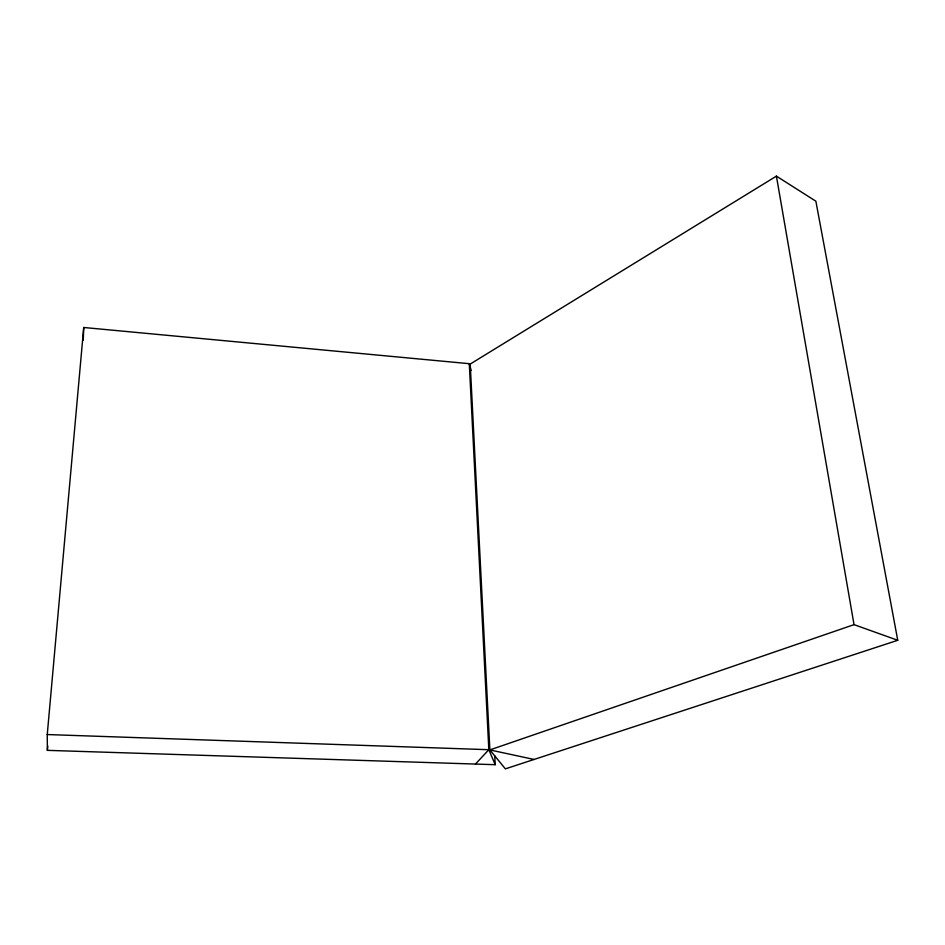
<?xml version="1.0" encoding="UTF-8"?>
<svg xmlns="http://www.w3.org/2000/svg" width="945" height="945" viewBox="0 0 945 945"><rect width="100%" height="100%" fill="white"/><g stroke="black" fill="none" stroke-linecap="round" stroke-linejoin="round"><path stroke-width="1.42" d="M83.254 340.188L83.727 327.49L469.299 363.695L471.035 370.594M494.755 755.882L495.215 764.694L47.368 750.354L47.25 734.548L83.727 327.49M47.368 750.354L47.758 745.948M475.453 764.068L488.837 749.704L469.299 363.695M776.412 176.136L470.208 364.061L489.864 749.917L505.374 768.864L897.75 640.285L815.866 201.202L776.412 176.136L854.032 624.645L897.75 640.285M854.032 624.645L489.864 749.917L534.067 759.461M47.25 734.548L488.837 749.704L495.215 764.694"/></g></svg>
